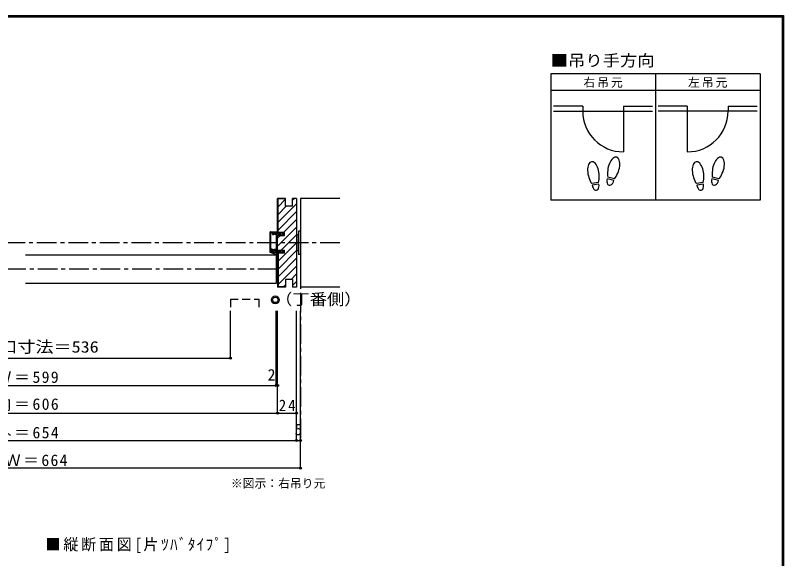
# Model space of a CAD drawing. Units: millimetres at full size, sheet at 1:5; details may follow other scales. Extents: x -973 to 977, y -718 to 696.
# Drawn here: x 0 to 977, y 5 to 696 of the extents above; entities that cross this region are included whole.
import ezdxf
from ezdxf.enums import TextEntityAlignment as Align

# ---------------------------------------------------------------- set-up
doc = ezdxf.new("R2010")
doc.units = ezdxf.units.MM
doc.header["$LTSCALE"] = 5
doc.header["$PDMODE"] = 32
doc.header["$PDSIZE"] = 2.5
doc.linetypes.add('CHAIN1', pattern=[8, 5, -1, 1, -1])
doc.linetypes.add('DASHED2', pattern=[3, 2, -1])
for name, color, linetype in [('0-1_通り芯', 4, 'CHAIN1'), ('0-3_仕上げ', 7, 'Continuous'), ('0-4_枠', 3, 'Continuous'), ('0-6_扉', 6, 'Continuous'), ('0-7_金物', 7, 'Continuous'), ('0-8_戸当', 7, 'Continuous'), ('0-A_文字', 3, 'Continuous'), ('0-B_寸法', 7, 'Continuous'), ('0-C_ハッチ', 4, 'Continuous'), ('F-1_枠', 6, 'Continuous')]:
    doc.layers.add(name, color=color, linetype=linetype)
doc.styles.add('ＭＳ ゴシック', font='')
doc.styles.get('ＭＳ ゴシック').set_extended_font_data('MS Gothic')

msp = doc.modelspace()

# ---------------------------------------------------------------- linework, layer by layer
at = {"layer": '0-1_通り芯'}
for p, q in [((362.506, 463), (362.506, 155)), ((412.506, 406.5), (-409.2, 406.5)), ((333.506, 373), (-330.2, 373))]:
    msp.add_line(p, q, dxfattribs=at)
at = {"layer": '0-3_仕上げ'}
for p, q in [((412.506, 463), (362.506, 463)), ((362.506, 463), (362.506, 350)), ((412.506, 350), (362.506, 350))]:
    msp.add_line(p, q, dxfattribs=at)
at = {"layer": '0-4_枠'}
for p, q in [((333.506, 419.479), (333.506, 463)), ((334.006, 419.479), (334.006, 462.5)), ((343.506, 462.5), (334.006, 462.5)), ((357.506, 463), (352.506, 463)), ((352.506, 453), (352.506, 463)), ((357.506, 463), (357.506, 350)), ((342.006, 419.479), (333.506, 419.479)), ((333.506, 415.779), (342.006, 415.779)), ((333.506, 397.179), (333.506, 415.779)), ((342.006, 415.779), (342.006, 419.479)), ((333.506, 397.179), (342.006, 397.179)), ((333.506, 393.5), (333.506, 350)), ((342.006, 393.479), (333.506, 393.479)), ((334.006, 393.5), (334.006, 350.5)), ((342.006, 393.479), (342.006, 397.179)), ((352.506, 360), (352.506, 350)), ((343.506, 350), (333.506, 350)), ((343.506, 350.5), (334.006, 350.5)), ((357.506, 350), (352.506, 350))]:
    msp.add_line(p, q, dxfattribs=at)
for points in [[(352.506, 453), (343.506, 453), (343.506, 463), (333.506, 463)], [(352.506, 360), (343.506, 360), (343.506, 350)]]:
    msp.add_lwpolyline(points, dxfattribs=at)
at = {"layer": '0-6_扉'}
for p, q in [((331.506, 391), (13.153, 391)), ((331.506, 391), (331.506, 355)), ((331.506, 355), (13.153, 355))]:
    msp.add_line(p, q, dxfattribs=at)
at = {"layer": '0-6_扉', "linetype": 'DASHED2'}
for p, q in [((273.512, 334.908), (273.512, 320)), ((273.512, 334.908), (309.512, 334.908)), ((309.512, 334.908), (309.512, 320))]:
    msp.add_line(p, q, dxfattribs=at)
at = {"layer": '0-7_金物'}
for p, q in [((362.506, 421.5), (360.006, 421.5)), ((360.006, 421.5), (360.006, 391.5)), ((362.506, 421.5), (362.506, 391.5)), ((358.006, 415.5), (357.506, 415.5)), ((358.006, 416.5), (358.006, 396.5)), ((360.006, 416.5), (358.006, 416.5)), ((358.006, 397.5), (357.506, 397.5)), ((360.006, 396.5), (358.006, 396.5)), ((362.506, 391.5), (360.006, 391.5))]:
    msp.add_line(p, q, dxfattribs=at)
for radius in [5, 3.5]:
    msp.add_circle((330.555, 333.957), radius, dxfattribs=at)
at = {"layer": '0-8_戸当', "color": 2}
for p, q in [((721.239, 580.308), (684.139, 580.308)), ((721.239, 580.308), (721.239, 574.008)), ((773.039, 580.308), (810.139, 580.308)), ((773.039, 580.308), (773.039, 522.208)), ((854.239, 580.308), (817.139, 580.308)), ((854.239, 580.308), (854.239, 522.208)), ((906.039, 580.308), (943.139, 580.308)), ((906.039, 580.308), (906.039, 574.008)), ((684.139, 574.008), (810.139, 574.008)), ((943.139, 574.008), (817.139, 574.008))]:
    msp.add_line(p, q, dxfattribs=at)
at = {"layer": '0-8_戸当', "color": 3}
for p, q in [((761.468, 487.735), (752.987, 490.007)), ((894.468, 487.735), (885.987, 490.007)), ((741.457, 483.378), (732.811, 481.853)), ((741.822, 481.31), (733.175, 479.785)), ((760.924, 485.706), (752.444, 487.978)), ((874.457, 483.378), (865.811, 481.853)), ((874.822, 481.31), (866.175, 479.785)), ((893.924, 485.706), (885.444, 487.978))]:
    msp.add_line(p, q, dxfattribs=at)
at = {"layer": '0-8_戸当'}
for p, q in [((324.506, 420.629), (333.206, 420.629)), ((333.405, 420.104), (331.505, 418.654)), ((323.506, 419.629), (323.506, 395.129)), ((325.006, 396.129), (325.006, 419.129)), ((325.006, 419.129), (327.106, 419.129)), ((327.106, 419.129), (327.106, 417.129)), ((327.106, 417.129), (328.306, 417.129)), ((328.306, 419.129), (331.006, 419.129)), ((328.306, 417.129), (328.306, 419.129)), ((330.62, 419.116), (328.902, 418.643)), ((330.172, 417.828), (329.311, 417.515)), ((331.006, 418.879), (331.006, 419.129)), ((331.006, 418.829), (331.006, 418.579)), ((333.506, 418.579), (331.006, 418.579)), ((331.506, 417.379), (331.006, 417.379)), ((332.006, 398.629), (332.006, 416.879)), ((333.506, 418.329), (333.506, 418.579)), ((333.506, 418.329), (338.006, 418.329)), ((333.506, 396.129), (333.506, 416.829)), ((338.006, 416.829), (333.506, 416.829)), ((341.006, 417.579), (338.006, 419.479)), ((338.006, 418.329), (338.006, 419.479)), ((338.006, 416.079), (341.006, 417.579)), ((338.006, 416.079), (338.006, 416.829)), ((324.006, 394.629), (331.006, 394.629)), ((330.201, 391.519), (324.006, 394.629)), ((325.006, 396.129), (329.006, 396.129)), ((327.989, 396.284), (325.498, 397.061)), ((330.515, 392.145), (325.567, 394.629)), ((328.538, 397.579), (325.915, 398.397)), ((329.006, 396.179), (329.006, 396.129)), ((331.506, 398.129), (329.546, 398.129)), ((331.006, 395.329), (329.803, 396.581)), ((331.006, 394.629), (331.006, 395.329)), ((332.106, 393.129), (332.106, 395.629)), ((332.806, 394.629), (338.006, 394.629)), ((332.806, 393.129), (332.806, 394.629)), ((338.006, 394.629), (338.006, 393.479))]:
    msp.add_line(p, q, dxfattribs=at)
for points in [[(332.806, 394.629), (332.806, 395.629), (332.006, 395.629), (332.006, 396.729), (329.669, 396.729)], [(338.006, 396.879), (338.006, 396.129), (333.506, 396.129)], [(338.006, 396.879), (341.006, 395.379), (338.006, 393.479)]]:
    msp.add_lwpolyline(points, dxfattribs=at)
at = {"layer": '0-8_戸当', "color": 2}
for centre, start, end in [((773.039, 574.008), 180, 270), ((854.239, 574.008), 270, 0)]:
    msp.add_arc(centre, 51.8, start, end, dxfattribs=at)
at = {"layer": '0-8_戸当'}
for centre, radius, start, end in [((324.506, 419.629), 1, 90, 180), ((333.206, 420.329), 0.3, 311.34778, 90), ((329.106, 418.079), 0.6, 106.79003, 180), ((329.106, 418.079), 0.6, 180, 293.33765), ((331.006, 418.379), 1, 213.47738, 270), ((330.706, 418.829), 0.3, 0, 106.79003), ((331.306, 418.879), 0.3, 180, 311.34778), ((331.506, 416.879), 0.5, 0, 90), ((324.006, 395.129), 0.5, 180, 270), ((325.706, 397.729), 0.7, 72.67017, 252.67017), ((328.346, 397.429), 1.2, 252.67017, 311.40962), ((329.546, 396.929), 1.2, 90, 147.21126), ((329.506, 396.179), 0.5, 53.61521, 180), ((329.669, 395.929), 0.8, 90, 131.40962), ((331.006, 393.129), 1.8, 243.42485, 360), ((331.006, 393.129), 1.1, 243.42485, 360), ((331.506, 398.629), 0.5, 270, 0)]:
    msp.add_arc(centre, radius, start, end, dxfattribs=at)
at = {"layer": '0-8_戸当', "color": 3}
for centre, major_axis, ratio, start_param, end_param in [((734.795, 495.877), (-2.445, 13.867), 0.5, 4.3405914, 8.2257792), ((760.713, 501.878), (3.644, 13.601), 0.5, 4.3405914, 8.2257792), ((867.795, 495.877), (-2.445, 13.867), 0.5, 4.3405914, 8.2257792), ((893.713, 501.878), (3.644, 13.601), 0.5, 4.3405914, 8.2257792), ((760.609, 501.489), (4.416, 16.48), 0.4, 1.8506333, 2.4428768), ((893.609, 501.489), (4.416, 16.48), 0.4, 1.8506333, 2.4428768), ((734.865, 495.481), (-2.963, 16.802), 0.4, 1.8506333, 2.4428768), ((734.865, 495.481), (-2.963, 16.802), 0.4, 3.8403085, 4.432552), ((760.609, 501.489), (4.416, 16.48), 0.4, 3.8403085, 4.432552), ((867.865, 495.481), (-2.963, 16.802), 0.4, 1.8506333, 2.4428768), ((867.865, 495.481), (-2.963, 16.802), 0.4, 3.8403085, 4.432552), ((893.609, 501.489), (4.416, 16.48), 0.4, 3.8403085, 4.432552), ((737.498, 480.548), (-1.27, 7.205), 0.6, 1.5707963, 4.712389), ((756.684, 486.842), (1.894, 7.067), 0.6, 1.5707963, 4.712389), ((870.498, 480.548), (-1.27, 7.205), 0.6, 1.5707963, 4.712389), ((889.684, 486.842), (1.894, 7.067), 0.6, 1.5707963, 4.712389)]:
    msp.add_ellipse(centre, major_axis=major_axis, ratio=ratio, start_param=start_param, end_param=end_param, dxfattribs=at)
at = {"layer": '0-A_文字'}
for p, q in [((680.639, 621.667), (680.639, 460.667)), ((946.639, 621.667), (680.639, 621.667)), ((813.639, 621.667), (813.639, 460.667)), ((680.639, 600.667), (946.639, 600.667))]:
    msp.add_line(p, q, dxfattribs=at)
msp.add_lwpolyline([(946.639, 621.667), (946.639, 460.667), (680.639, 460.667)], dxfattribs=at)
at = {"layer": '0-B_寸法', "color": 4}
for p, q in [((273.512, 260), (273.512, 320)), ((331.506, 225), (331.506, 320)), ((333.506, 190), (333.506, 320)), ((357.506, 155), (357.506, 320)), ((362.506, 120), (362.506, 320)), ((-320.2, 260), (273.512, 260)), ((-330.2, 225), (333.506, 225)), ((-354.2, 190), (357.506, 190)), ((-359.2, 155), (362.506, 155)), ((362.506, 120), (-359.2, 120))]:
    msp.add_line(p, q, dxfattribs=at)
at = {"layer": '0-B_寸法'}
for p in [(273.512, 260), (331.506, 225), (333.506, 225), (333.506, 190), (357.506, 190), (357.506, 155), (362.506, 155), (362.506, 120)]:
    msp.add_point(p, dxfattribs=at)
at = {"layer": '0-C_ハッチ'}
for p, q in [((334.006, 462.333), (334.173, 462.5)), ((334.006, 452.434), (343.506, 461.934)), ((352.506, 461.034), (354.472, 463)), ((334.006, 432.635), (357.506, 456.135)), ((334.006, 442.534), (344.472, 453)), ((334.006, 422.735), (357.506, 446.235)), ((340.322, 419.151), (357.506, 436.336)), ((333.506, 402.436), (357.506, 426.436)), ((333.506, 412.336), (336.95, 415.779)), ((338.17, 397.2), (357.506, 416.537)), ((334.006, 383.137), (357.506, 406.637)), ((334.006, 373.238), (357.506, 396.738)), ((334.006, 363.338), (357.506, 386.838)), ((334.006, 353.439), (357.506, 376.939)), ((350.467, 360), (357.506, 367.039)), ((340.967, 350.5), (343.506, 353.039)), ((352.506, 352.14), (357.506, 357.14))]:
    msp.add_line(p, q, dxfattribs=at)
at = {"layer": 'F-1_枠'}
for p, q in [((-973.347, 695.833), (976.653, 695.833)), ((-973.347, 695), (976.653, 695)), ((-973.347, 694.167), (976.653, 694.167)), ((974.986, 695.833), (974.986, -700.833)), ((975.82, 695.833), (975.82, -700.833)), ((976.653, 695.833), (976.653, -700.833))]:
    msp.add_line(p, q, dxfattribs=at)

# ---------------------------------------------------------------- texts
at = {"layer": '0-A_文字', "color": 7, "style": 'ＭＳ ゴシック', "width": 1.1}
for s, p in [('■吊り手方向', (680.639, 626.667)), ('（丁番側）', (330.188, 323.105))]:
    msp.add_text(s, height=14.66, dxfattribs=at).set_placement(p, align=Align.BOTTOM_LEFT)
at = {"layer": '0-A_文字', "color": 7, "style": 'ＭＳ ゴシック'}
msp.add_text('※図示：右吊り元', height=11, dxfattribs=at).set_placement((274.044, 91.751), align=Align.BOTTOM_LEFT)
at = {"layer": '0-A_文字', "color": 7, "attachment_point": 7, "style": 'ＭＳ ゴシック'}
for s, insert, char_height in [('\\T1.17;右吊元', (722.139, 603.667), 11), ('\\T1.17;左吊元', (855.139, 603.667), 11), ('\\T1.19;\\W0.95;■縦断面図[片ﾂﾊﾞﾀｲﾌﾟ]', (38.539, 12.256), 14.66)]:
    msp.add_mtext(s, dxfattribs=dict(at, insert=insert, char_height=char_height))
at = {"layer": '0-B_寸法', "style": 'ＭＳ ゴシック', "width": 1.15}
msp.add_text('有効開口寸法＝536', height=14.66, dxfattribs=at).set_placement((-89.347, 262.5), align=Align.BOTTOM_LEFT)
at = {"layer": '0-B_寸法', "style": 'ＭＳ ゴシック'}
for s, p in [('2', (320.756, 227)), ('5', (355.006, 157.5))]:
    msp.add_text(s, height=14.66, dxfattribs=at).set_placement(p, align=Align.BOTTOM_LEFT)
at = {"layer": '0-B_寸法', "char_height": 14.66, "attachment_point": 7, "style": 'ＭＳ ゴシック'}
for s, insert in [('\\T1.17;ＤＷ＝599', (-48.347, 228.153)), ('\\T1.17;枠内＝606', (-48.347, 192.5)), ('\\T1.27;\\W0.95;24', (334.881, 192.5)), ('\\T1.17;枠外＝654', (-48.347, 156.306)), ('\\T1.16;ＲＯＷ＝664', (-59.597, 122.5))]:
    msp.add_mtext(s, dxfattribs=dict(at, insert=insert))

doc.saveas('drawing.dxf')
